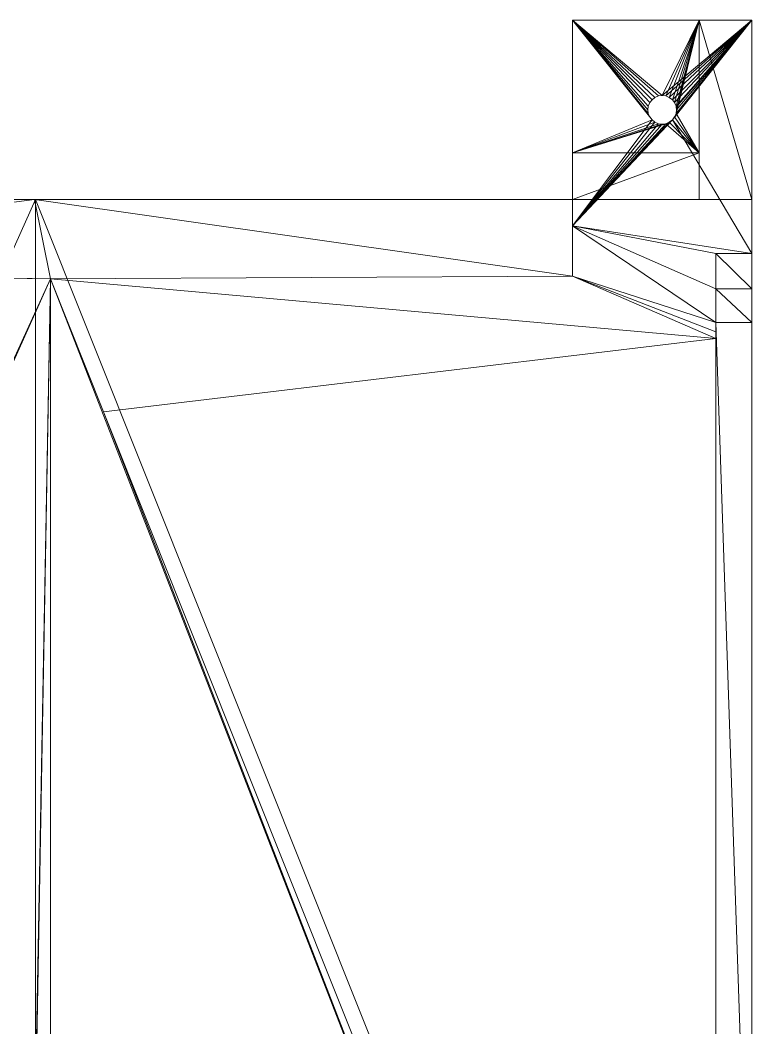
# Model space of a CAD drawing. Header units: millimetres. Extents: x -38752 to -34801, y 260924 to 263752.
# Drawn here: x -36337.8 to -36235.8, y 263231.3 to 263371.8 of the extents above; entities that cross this region are included whole.
import ezdxf

# ---------------------------------------------------------------- set-up
doc = ezdxf.new("R2010")
doc.units = ezdxf.units.MM
doc.layers.add('0.09', color=1, linetype='Continuous', lineweight=9)

msp = doc.modelspace()

# ---------------------------------------------------------------- meshes
at = {"layer": '0.09'}
mesh = msp.add_polyface(dxfattribs=at)
corners = [(-36409.12, 263346.76, 33.49), (-36410.53, 263346.76, 32.07), (-36339.21, 263346.76, 103.39), (-36335.67, 263096.78, 106.93), (-36435.53, 263123.78, 7.07), (-36435.53, 263096.78, 7.07), (-36335.67, 263346.76, 106.93), (-36424.38, 263350.36, 18.22), (-36435.53, 263371.76, 7.07)]
mesh.append_faces([[corners[k] for k in face] for face in [(3, 4, 5), (4, 7, 8)]], dxfattribs={"vtx0": -1})
mesh.append_faces([[corners[k] for k in face] for face in [(4, 6, 1)]], dxfattribs={"vtx0": -1, "vtx1": -1, "vtx2": -1})
mesh.append_faces([[corners[k] for k in face] for face in [(4, 3, 6), (4, 1, 7), (1, 6, 2)]], dxfattribs={"vtx0": -1, "vtx2": -1})
mesh.append_faces([[corners[k] for k in face] for face in [(0, 1, 2)]], dxfattribs={"vtx1": -1})
mesh = msp.add_polyface(dxfattribs=at)
corners = [(-36243.17, 263371.76, 7.07), (-36260.82, 263371.76, 2.07), (-36260.82, 263371.76, 7.07), (-36243.17, 263371.76, 6.07), (-36235.82, 263371.76, 2.07), (-36235.82, 263371.76, 6.07)]
mesh.append_faces([[corners[k] for k in face] for face in [(0, 1, 2), (4, 3, 5)]], dxfattribs={"vtx0": -1})
mesh.append_faces([[corners[k] for k in face] for face in [(1, 3, 4)]], dxfattribs={"vtx0": -1, "vtx1": -1})
mesh.append_faces([[corners[k] for k in face] for face in [(1, 0, 3)]], dxfattribs={"vtx0": -1, "vtx2": -1})
mesh = msp.add_polyface(dxfattribs=at)
corners = [(-36260.82, 263371.76, 2.07), (-36260.82, 263353.26, 7.07), (-36260.82, 263371.76, 7.07), (-36260.82, 263346.76, 24.72), (-36260.82, 263343.06, 2.07), (-36260.82, 263336.05, 29)]
mesh.append_faces([[corners[k] for k in face] for face in [(0, 1, 2), (3, 4, 5)]], dxfattribs={"vtx0": -1})
mesh.append_faces([[corners[k] for k in face] for face in [(4, 1, 0)]], dxfattribs={"vtx0": -1, "vtx1": -1})
mesh.append_faces([[corners[k] for k in face] for face in [(4, 3, 1)]], dxfattribs={"vtx0": -1, "vtx2": -1})
mesh = msp.add_polyface(dxfattribs=at)
corners = [(-36243.17, 263353.26, 7.07), (-36247.8, 263357.32, 7.07), (-36260.82, 263353.26, 7.07), (-36247.32, 263357.52, 7.07), (-36246.9, 263357.84, 7.07), (-36246.59, 263358.26, 7.07), (-36246.39, 263358.74, 7.07), (-36243.17, 263371.76, 7.07), (-36248.32, 263357.26, 7.07), (-36246.32, 263359.26, 7.07), (-36246.39, 263359.77, 7.07), (-36246.59, 263360.26, 7.07), (-36246.9, 263360.67, 7.07), (-36247.32, 263360.99, 7.07), (-36247.8, 263361.19, 7.07), (-36248.32, 263361.26, 7.07), (-36260.82, 263371.76, 7.07), (-36249.73, 263357.84, 7.07), (-36249.32, 263357.52, 7.07), (-36248.84, 263357.32, 7.07), (-36250.05, 263358.26, 7.07), (-36250.25, 263358.74, 7.07), (-36250.32, 263359.26, 7.07), (-36250.25, 263359.77, 7.07), (-36250.05, 263360.26, 7.07), (-36249.73, 263360.67, 7.07), (-36249.32, 263360.99, 7.07), (-36248.84, 263361.19, 7.07)]
mesh.append_faces([[corners[k] for k in face] for face in [(0, 1, 2), (1, 0, 3), (3, 0, 4), (4, 0, 5), (5, 0, 6), (6, 7, 9), (9, 7, 10), (10, 7, 11), (11, 7, 12), (12, 7, 13), (13, 7, 14), (14, 7, 15), (2, 17, 16), (17, 2, 18), (18, 2, 19), (19, 2, 8)]], dxfattribs={"vtx0": -1, "vtx1": -1})
mesh.append_faces([[corners[k] for k in face] for face in [(6, 0, 7), (2, 1, 8), (15, 7, 16), (16, 17, 20), (16, 20, 21), (16, 21, 22), (16, 22, 23), (16, 23, 24), (16, 24, 25), (16, 25, 26), (16, 26, 27), (16, 27, 15)]], dxfattribs={"vtx0": -1, "vtx2": -1})
mesh = msp.add_polyface(dxfattribs=at)
corners = [(-36260.82, 263343.06, 2.07), (-36248.84, 263357.32, 2.07), (-36248.32, 263357.26, 2.07), (-36249.32, 263357.52, 2.07), (-36249.73, 263357.84, 2.07), (-36260.82, 263371.76, 2.07), (-36248.44, 263357.27, 2.07), (-36250.05, 263358.26, 2.07), (-36250.25, 263358.74, 2.07), (-36250.32, 263359.26, 2.07), (-36250.25, 263359.77, 2.07), (-36250.05, 263360.26, 2.07), (-36249.73, 263360.67, 2.07), (-36249.32, 263360.99, 2.07), (-36248.84, 263361.19, 2.07), (-36248.32, 263361.26, 2.07), (-36235.82, 263339.24, 2.07), (-36240.82, 263339.24, 2.07), (-36246.9, 263357.84, 2.07), (-36235.82, 263371.76, 2.07), (-36247.32, 263357.52, 2.07), (-36247.8, 263357.32, 2.07), (-36246.59, 263358.26, 2.07), (-36246.39, 263358.74, 2.07), (-36246.32, 263359.26, 2.07), (-36246.37, 263359.64, 2.07), (-36246.39, 263359.77, 2.07), (-36246.59, 263360.26, 2.07), (-36246.9, 263360.67, 2.07), (-36247.32, 263360.99, 2.07), (-36247.8, 263361.19, 2.07)]
mesh.append_faces([[corners[k] for k in face] for face in [(2, 1, 6), (0, 16, 17)]], dxfattribs={"vtx0": -1})
mesh.append_faces([[corners[k] for k in face] for face in [(1, 0, 3), (3, 0, 4), (4, 5, 7), (7, 5, 8), (8, 5, 9), (9, 5, 10), (10, 5, 11), (11, 5, 12), (12, 5, 13), (13, 5, 14), (14, 5, 15), (16, 18, 19), (18, 0, 20), (20, 0, 21), (21, 0, 2), (19, 15, 5)]], dxfattribs={"vtx0": -1, "vtx1": -1})
mesh.append_faces([[corners[k] for k in face] for face in [(0, 1, 2), (16, 0, 18)]], dxfattribs={"vtx0": -1, "vtx1": -1, "vtx2": -1})
mesh.append_faces([[corners[k] for k in face] for face in [(4, 0, 5), (19, 18, 22), (19, 22, 23), (19, 23, 24), (19, 24, 25), (19, 25, 26), (19, 26, 27), (19, 27, 28), (19, 28, 29), (19, 29, 30), (19, 30, 15)]], dxfattribs={"vtx0": -1, "vtx2": -1})
mesh = msp.add_polyface(dxfattribs=at)
corners = [(-36235.82, 263346.76, 6.07), (-36243.17, 263371.76, 6.07), (-36243.17, 263346.76, 6.07), (-36235.82, 263371.76, 6.07)]
mesh.append_faces([[corners[k] for k in face] for face in [(0, 1, 2), (1, 0, 3)]], dxfattribs={"vtx0": -1})
mesh = msp.add_polyface(dxfattribs=at)
corners = [(-36243.17, 263353.26, 7.07), (-36243.17, 263371.76, 6.07), (-36243.17, 263371.76, 7.07), (-36243.17, 263346.76, 7.07), (-36243.17, 263346.76, 6.07)]
mesh.append_faces([[corners[k] for k in face] for face in [(0, 1, 2), (1, 3, 4)]], dxfattribs={"vtx0": -1})
mesh.append_faces([[corners[k] for k in face] for face in [(1, 0, 3)]], dxfattribs={"vtx0": -1, "vtx2": -1})
mesh = msp.add_polyface(dxfattribs=at)
corners = [(-36235.82, 263140.12, 84.61), (-36235.82, 263148.81, 77.87), (-36235.82, 263149.33, 77.94), (-36235.82, 263140.12, 75.94), (-36235.82, 263148.33, 77.67), (-36235.82, 263147.91, 77.35), (-36235.82, 263147.6, 76.94), (-36235.82, 263147.49, 76.67), (-36235.82, 263147.4, 76.45), (-36235.82, 263147.33, 75.94), (-36235.82, 263147.4, 75.42), (-36235.82, 263140.14, 74.61), (-36235.82, 263147.42, 75.36), (-36235.82, 263147.6, 74.94), (-36235.82, 263147.91, 74.52), (-36235.82, 263140.79, 72.27), (-36235.82, 263148.33, 74.2), (-36235.82, 263148.81, 74), (-36235.82, 263149.33, 73.94), (-36235.82, 263142.03, 70.19), (-36235.82, 263163.96, 72.09), (-36235.82, 263163.45, 72.02), (-36235.82, 263162.96, 71.82), (-36235.82, 263162.55, 71.5), (-36235.82, 263162.23, 71.09), (-36235.82, 263162.12, 70.82), (-36235.82, 263162.03, 70.61), (-36235.82, 263161.96, 70.09), (-36235.82, 263143.77, 68.5), (-36235.82, 263162.03, 69.57), (-36235.82, 263162.05, 69.52), (-36235.82, 263162.23, 69.09), (-36235.82, 263162.55, 68.67), (-36235.82, 263162.96, 68.36), (-36235.82, 263145.88, 67.31), (-36235.82, 263163.45, 68.16), (-36235.82, 263163.96, 68.09), (-36235.82, 263173.82, 65.1), (-36235.82, 263174.59, 65.13), (-36235.82, 263173.05, 65), (-36235.82, 263172.29, 64.83), (-36235.82, 263160.52, 61.46), (-36235.82, 263171.56, 64.6), (-36235.82, 263169.71, 62.79), (-36235.82, 263167.63, 61.55), (-36235.82, 263165.29, 60.9), (-36235.82, 263162.87, 60.87), (-36235.82, 263096.78, 101.93), (-36235.82, 263346.76, 7.07), (-36235.82, 263096.78, 106.93), (-36235.82, 263149.85, 77.87), (-36235.82, 263150.33, 77.67), (-36235.82, 263150.74, 77.35), (-36235.82, 263151.06, 76.94), (-36235.82, 263164.48, 72.02), (-36235.82, 263151.24, 76.51), (-36235.82, 263151.26, 76.45), (-36235.82, 263151.33, 75.94), (-36235.82, 263151.26, 75.42), (-36235.82, 263151.17, 75.2), (-36235.82, 263151.06, 74.94), (-36235.82, 263150.74, 74.52), (-36235.82, 263150.33, 74.2), (-36235.82, 263149.85, 74), (-36235.82, 263164.96, 71.82), (-36235.82, 263165.38, 71.5), (-36235.82, 263165.7, 71.09), (-36235.82, 263165.87, 70.66), (-36235.82, 263165.9, 70.61), (-36235.82, 263165.96, 70.09), (-36235.82, 263165.9, 69.57), (-36235.82, 263165.81, 69.35), (-36235.82, 263165.7, 69.09), (-36235.82, 263176.88, 64.79), (-36235.82, 263165.38, 68.67), (-36235.82, 263164.96, 68.36), (-36235.82, 263164.48, 68.16), (-36235.82, 263176.13, 64.97), (-36235.82, 263175.36, 65.09), (-36235.82, 263177.61, 64.53), (-36235.82, 263181.35, 63.11), (-36235.82, 263182.08, 62.85), (-36235.82, 263329.6, 3.93), (-36235.82, 263346.76, 6.07), (-36235.82, 263371.76, 2.07), (-36235.82, 263371.76, 6.07), (-36235.82, 263334.32, 2.51), (-36235.82, 263339.24, 2.07)]
mesh.append_faces([[corners[k] for k in face] for face in [(45, 41, 46), (47, 48, 49), (83, 84, 85), (84, 86, 87)]], dxfattribs={"vtx0": -1})
mesh.append_faces([[corners[k] for k in face] for face in [(1, 3, 4), (4, 3, 5), (5, 3, 6), (6, 3, 7), (7, 3, 8), (8, 3, 9), (9, 3, 10), (10, 11, 12), (12, 11, 13), (13, 11, 14), (14, 15, 16), (16, 15, 17), (17, 15, 18), (19, 20, 15), (20, 19, 21), (21, 19, 22), (22, 19, 23), (23, 19, 24), (24, 19, 25), (25, 19, 26), (26, 19, 27), (27, 28, 29), (29, 28, 30), (30, 28, 31), (31, 28, 32), (32, 28, 33), (33, 34, 35), (35, 34, 36), (37, 34, 39), (39, 34, 40), (40, 41, 42), (42, 41, 43), (43, 41, 44), (44, 41, 45), (50, 0, 2), (54, 63, 20), (73, 36, 77), (77, 36, 78), (78, 34, 38), (48, 82, 83)]], dxfattribs={"vtx0": -1, "vtx1": -1})
mesh.append_faces([[corners[k] for k in face] for face in [(48, 0, 50), (48, 53, 54), (20, 18, 15), (48, 72, 73), (78, 36, 34), (84, 83, 82)]], dxfattribs={"vtx0": -1, "vtx1": -1, "vtx2": -1})
mesh.append_faces([[corners[k] for k in face] for face in [(0, 1, 2), (1, 0, 3), (10, 3, 11), (14, 11, 15), (27, 19, 28), (33, 28, 34), (34, 37, 38), (40, 34, 41), (48, 47, 0), (48, 50, 51), (48, 51, 52), (48, 52, 53), (54, 53, 55), (54, 55, 56), (54, 56, 57), (54, 57, 58), (54, 58, 59), (54, 59, 60), (54, 60, 61), (54, 61, 62), (54, 62, 63), (20, 63, 18), (48, 54, 64), (48, 64, 65), (48, 65, 66), (48, 66, 67), (48, 67, 68), (48, 68, 69), (48, 69, 70), (48, 70, 71), (48, 71, 72), (73, 72, 74), (73, 74, 75), (73, 75, 76), (73, 76, 36), (48, 73, 79), (48, 79, 80), (48, 80, 81), (48, 81, 82), (84, 82, 86)]], dxfattribs={"vtx0": -1, "vtx2": -1})
mesh = msp.add_polyface(dxfattribs=at)
corners = [(-36249.32, 263360.99, 2.07), (-36248.84, 263361.19, 7.07), (-36249.32, 263360.99, 7.07), (-36248.84, 263361.19, 2.07)]
mesh.append_faces([[corners[k] for k in face] for face in [(0, 1, 2), (1, 0, 3)]], dxfattribs={"vtx0": -1})
mesh = msp.add_polyface(dxfattribs=at)
corners = [(-36248.84, 263361.19, 2.07), (-36248.32, 263361.26, 7.07), (-36248.84, 263361.19, 7.07), (-36248.32, 263361.26, 2.07)]
mesh.append_faces([[corners[k] for k in face] for face in [(0, 1, 2), (1, 0, 3)]], dxfattribs={"vtx0": -1})
mesh = msp.add_polyface(dxfattribs=at)
corners = [(-36248.32, 263361.26, 2.07), (-36247.8, 263361.19, 7.07), (-36248.32, 263361.26, 7.07), (-36247.8, 263361.19, 2.07)]
mesh.append_faces([[corners[k] for k in face] for face in [(0, 1, 2), (1, 0, 3)]], dxfattribs={"vtx0": -1})
mesh = msp.add_polyface(dxfattribs=at)
corners = [(-36247.8, 263361.19, 2.07), (-36247.32, 263360.99, 7.07), (-36247.8, 263361.19, 7.07), (-36247.32, 263360.99, 2.07)]
mesh.append_faces([[corners[k] for k in face] for face in [(0, 1, 2), (1, 0, 3)]], dxfattribs={"vtx0": -1})
mesh = msp.add_polyface(dxfattribs=at)
corners = [(-36250.32, 263359.26, 2.07), (-36250.25, 263359.77, 7.07), (-36250.32, 263359.26, 7.07), (-36250.25, 263359.77, 2.07)]
mesh.append_faces([[corners[k] for k in face] for face in [(0, 1, 2), (1, 0, 3)]], dxfattribs={"vtx0": -1})
mesh = msp.add_polyface(dxfattribs=at)
corners = [(-36250.25, 263359.77, 7.07), (-36250.05, 263360.26, 2.07), (-36250.05, 263360.26, 7.07), (-36250.25, 263359.77, 2.07)]
mesh.append_faces([[corners[k] for k in face] for face in [(0, 1, 2), (1, 0, 3)]], dxfattribs={"vtx0": -1})
mesh = msp.add_polyface(dxfattribs=at)
corners = [(-36250.05, 263360.26, 7.07), (-36249.73, 263360.67, 2.07), (-36249.73, 263360.67, 7.07), (-36250.05, 263360.26, 2.07)]
mesh.append_faces([[corners[k] for k in face] for face in [(0, 1, 2), (1, 0, 3)]], dxfattribs={"vtx0": -1})
mesh = msp.add_polyface(dxfattribs=at)
corners = [(-36249.32, 263360.99, 2.07), (-36249.73, 263360.67, 7.07), (-36249.73, 263360.67, 2.07), (-36249.32, 263360.99, 7.07)]
mesh.append_faces([[corners[k] for k in face] for face in [(0, 1, 2), (1, 0, 3)]], dxfattribs={"vtx0": -1})
mesh = msp.add_polyface(dxfattribs=at)
corners = [(-36247.32, 263360.99, 2.07), (-36246.9, 263360.67, 7.07), (-36247.32, 263360.99, 7.07), (-36246.9, 263360.67, 2.07)]
mesh.append_faces([[corners[k] for k in face] for face in [(0, 1, 2), (1, 0, 3)]], dxfattribs={"vtx0": -1})
mesh = msp.add_polyface(dxfattribs=at)
corners = [(-36246.9, 263360.67, 7.07), (-36246.59, 263360.26, 2.07), (-36246.59, 263360.26, 7.07), (-36246.9, 263360.67, 2.07)]
mesh.append_faces([[corners[k] for k in face] for face in [(0, 1, 2), (1, 0, 3)]], dxfattribs={"vtx0": -1})
mesh = msp.add_polyface(dxfattribs=at)
corners = [(-36246.59, 263360.26, 2.07), (-36246.39, 263359.77, 7.07), (-36246.59, 263360.26, 7.07), (-36246.39, 263359.77, 2.07)]
mesh.append_faces([[corners[k] for k in face] for face in [(0, 1, 2), (1, 0, 3)]], dxfattribs={"vtx0": -1})
mesh = msp.add_polyface(dxfattribs=at)
corners = [(-36246.39, 263359.77, 2.07), (-36246.32, 263359.26, 7.07), (-36246.39, 263359.77, 7.07), (-36246.37, 263359.64, 2.07), (-36246.32, 263359.26, 2.07)]
mesh.append_faces([[corners[k] for k in face] for face in [(0, 1, 2)]], dxfattribs={"vtx0": -1})
mesh.append_faces([[corners[k] for k in face] for face in [(1, 0, 3)]], dxfattribs={"vtx0": -1, "vtx2": -1})
mesh.append_faces([[corners[k] for k in face] for face in [(4, 1, 3)]], dxfattribs={"vtx1": -1})
mesh = msp.add_polyface(dxfattribs=at)
corners = [(-36250.25, 263358.74, 7.07), (-36250.32, 263359.26, 2.07), (-36250.32, 263359.26, 7.07), (-36250.25, 263358.74, 2.07)]
mesh.append_faces([[corners[k] for k in face] for face in [(0, 1, 2), (1, 0, 3)]], dxfattribs={"vtx0": -1})
mesh = msp.add_polyface(dxfattribs=at)
corners = [(-36250.05, 263358.26, 7.07), (-36250.25, 263358.74, 2.07), (-36250.25, 263358.74, 7.07), (-36250.05, 263358.26, 2.07)]
mesh.append_faces([[corners[k] for k in face] for face in [(0, 1, 2), (1, 0, 3)]], dxfattribs={"vtx0": -1})
mesh = msp.add_polyface(dxfattribs=at)
corners = [(-36246.39, 263358.74, 2.07), (-36246.59, 263358.26, 7.07), (-36246.39, 263358.74, 7.07), (-36246.59, 263358.26, 2.07)]
mesh.append_faces([[corners[k] for k in face] for face in [(0, 1, 2), (1, 0, 3)]], dxfattribs={"vtx0": -1})
mesh = msp.add_polyface(dxfattribs=at)
corners = [(-36246.32, 263359.26, 7.07), (-36246.39, 263358.74, 2.07), (-36246.39, 263358.74, 7.07), (-36246.32, 263359.26, 2.07)]
mesh.append_faces([[corners[k] for k in face] for face in [(0, 1, 2), (1, 0, 3)]], dxfattribs={"vtx0": -1})
mesh = msp.add_polyface(dxfattribs=at)
corners = [(-36249.73, 263357.84, 7.07), (-36250.05, 263358.26, 2.07), (-36250.05, 263358.26, 7.07), (-36249.73, 263357.84, 2.07)]
mesh.append_faces([[corners[k] for k in face] for face in [(0, 1, 2), (1, 0, 3)]], dxfattribs={"vtx0": -1})
mesh = msp.add_polyface(dxfattribs=at)
corners = [(-36249.32, 263357.52, 7.07), (-36249.73, 263357.84, 2.07), (-36249.73, 263357.84, 7.07), (-36249.32, 263357.52, 2.07)]
mesh.append_faces([[corners[k] for k in face] for face in [(0, 1, 2), (1, 0, 3)]], dxfattribs={"vtx0": -1})
mesh = msp.add_polyface(dxfattribs=at)
corners = [(-36248.84, 263357.32, 7.07), (-36249.32, 263357.52, 2.07), (-36249.32, 263357.52, 7.07), (-36248.84, 263357.32, 2.07)]
mesh.append_faces([[corners[k] for k in face] for face in [(0, 1, 2), (1, 0, 3)]], dxfattribs={"vtx0": -1})
mesh = msp.add_polyface(dxfattribs=at)
corners = [(-36248.32, 263357.26, 7.07), (-36248.84, 263357.32, 2.07), (-36248.84, 263357.32, 7.07), (-36248.44, 263357.27, 2.07), (-36248.32, 263357.26, 2.07)]
mesh.append_faces([[corners[k] for k in face] for face in [(0, 1, 2), (3, 0, 4)]], dxfattribs={"vtx0": -1})
mesh.append_faces([[corners[k] for k in face] for face in [(1, 0, 3)]], dxfattribs={"vtx0": -1, "vtx1": -1})
mesh = msp.add_polyface(dxfattribs=at)
corners = [(-36247.8, 263357.32, 7.07), (-36248.32, 263357.26, 2.07), (-36248.32, 263357.26, 7.07), (-36247.8, 263357.32, 2.07)]
mesh.append_faces([[corners[k] for k in face] for face in [(0, 1, 2), (1, 0, 3)]], dxfattribs={"vtx0": -1})
mesh = msp.add_polyface(dxfattribs=at)
corners = [(-36247.32, 263357.52, 7.07), (-36247.8, 263357.32, 2.07), (-36247.8, 263357.32, 7.07), (-36247.32, 263357.52, 2.07)]
mesh.append_faces([[corners[k] for k in face] for face in [(0, 1, 2), (1, 0, 3)]], dxfattribs={"vtx0": -1})
mesh = msp.add_polyface(dxfattribs=at)
corners = [(-36246.9, 263357.84, 7.07), (-36247.32, 263357.52, 2.07), (-36247.32, 263357.52, 7.07), (-36246.9, 263357.84, 2.07)]
mesh.append_faces([[corners[k] for k in face] for face in [(0, 1, 2), (1, 0, 3)]], dxfattribs={"vtx0": -1})
mesh = msp.add_polyface(dxfattribs=at)
corners = [(-36246.59, 263358.26, 2.07), (-36246.9, 263357.84, 7.07), (-36246.59, 263358.26, 7.07), (-36246.9, 263357.84, 2.07)]
mesh.append_faces([[corners[k] for k in face] for face in [(0, 1, 2), (1, 0, 3)]], dxfattribs={"vtx0": -1})
mesh = msp.add_polyface(dxfattribs=at)
corners = [(-36243.17, 263353.26, 7.07), (-36260.82, 263346.76, 24.72), (-36243.17, 263346.76, 7.07)]
mesh.append_faces([[corners[k] for k in face] for face in [(0, 1, 2)]])
mesh = msp.add_polyface(dxfattribs=at)
corners = [(-36243.17, 263353.26, 7.07), (-36260.82, 263353.26, 7.07), (-36260.82, 263346.76, 24.72)]
mesh.append_faces([[corners[k] for k in face] for face in [(0, 1, 2)]])
mesh = msp.add_polyface(dxfattribs=at)
corners = [(-36428.46, 263123.78, 7.07), (-36406.51, 263096.78, 29.03), (-36428.46, 263096.78, 7.07), (-36406.51, 263103.78, 29.03), (-36337.85, 263103.78, 97.69), (-36337.85, 263096.78, 97.69), (-36333.6, 263335.69, 101.93), (-36333.6, 263096.78, 101.93), (-36430.53, 263123.78, 5), (-36430.53, 263337.09, 5), (-36410.53, 263337.09, 25), (-36335.81, 263346.76, 99.72), (-36410.53, 263346.76, 25)]
mesh.append_faces([[corners[k] for k in face] for face in [(0, 1, 2), (5, 6, 7), (11, 10, 12)]], dxfattribs={"vtx0": -1})
mesh.append_faces([[corners[k] for k in face] for face in [(1, 0, 3), (3, 0, 4)]], dxfattribs={"vtx0": -1, "vtx1": -1})
mesh.append_faces([[corners[k] for k in face] for face in [(6, 4, 0)]], dxfattribs={"vtx0": -1, "vtx1": -1, "vtx2": -1})
mesh.append_faces([[corners[k] for k in face] for face in [(6, 5, 4), (6, 0, 8), (6, 8, 9), (6, 9, 10), (10, 11, 6)]], dxfattribs={"vtx0": -1, "vtx2": -1})
mesh = msp.add_polyface(dxfattribs=at)
corners = [(-36410.53, 263346.76, 32.07), (-36335.81, 263346.76, 99.72), (-36410.53, 263346.76, 25), (-36409.12, 263346.76, 33.49), (-36339.21, 263346.76, 103.39), (-36335.67, 263346.76, 106.93), (-36260.82, 263346.76, 24.72), (-36235.82, 263346.76, 7.07), (-36243.17, 263346.76, 7.07), (-36243.17, 263346.76, 6.07), (-36235.82, 263346.76, 6.07)]
mesh.append_faces([[corners[k] for k in face] for face in [(0, 1, 2), (9, 7, 10)]], dxfattribs={"vtx0": -1})
mesh.append_faces([[corners[k] for k in face] for face in [(1, 5, 6), (6, 7, 8), (8, 7, 9)]], dxfattribs={"vtx0": -1, "vtx1": -1})
mesh.append_faces([[corners[k] for k in face] for face in [(1, 0, 3), (1, 3, 4), (1, 4, 5), (6, 5, 7)]], dxfattribs={"vtx0": -1, "vtx2": -1})
mesh = msp.add_polyface(dxfattribs=at)
corners = [(-36326.19, 263317.14, 101.93), (-36240.82, 263327.38, 12.46), (-36240.82, 263103.42, 101.93), (-36333.6, 263335.69, 101.93), (-36260.82, 263336.05, 29), (-36335.81, 263346.76, 99.72), (-36260.82, 263346.76, 24.72)]
mesh.append_faces([[corners[k] for k in face] for face in [(0, 1, 2), (4, 5, 6)]], dxfattribs={"vtx0": -1})
mesh.append_faces([[corners[k] for k in face] for face in [(1, 3, 4)]], dxfattribs={"vtx0": -1, "vtx1": -1})
mesh.append_faces([[corners[k] for k in face] for face in [(1, 0, 3), (4, 3, 5)]], dxfattribs={"vtx0": -1, "vtx2": -1})
mesh = msp.add_polyface(dxfattribs=at)
corners = [(-36235.82, 263346.76, 7.07), (-36335.67, 263346.76, 106.93), (-36235.82, 263096.78, 106.93)]
mesh.append_faces([[corners[k] for k in face] for face in [(0, 1, 2)]])
mesh = msp.add_polyface(dxfattribs=at)
corners = [(-36335.67, 263346.76, 106.93), (-36335.67, 263096.78, 106.93), (-36235.82, 263096.78, 106.93)]
mesh.append_faces([[corners[k] for k in face] for face in [(0, 1, 2)]])
mesh = msp.add_polyface(dxfattribs=at)
corners = [(-36260.82, 263343.06, 2.07), (-36240.82, 263339.24, 2.07), (-36240.82, 263334.32, 2.51)]
mesh.append_faces([[corners[k] for k in face] for face in [(0, 1, 2)]])
mesh = msp.add_polyface(dxfattribs=at)
corners = [(-36260.82, 263343.06, 2.07), (-36240.82, 263334.32, 2.51), (-36240.82, 263329.6, 3.93)]
mesh.append_faces([[corners[k] for k in face] for face in [(0, 1, 2)]])
mesh = msp.add_polyface(dxfattribs=at)
corners = [(-36240.82, 263329.6, 3.93), (-36260.82, 263336.05, 29), (-36260.82, 263343.06, 2.07), (-36240.82, 263328.3, 8.93), (-36240.82, 263327.38, 12.46)]
mesh.append_faces([[corners[k] for k in face] for face in [(0, 1, 2)]], dxfattribs={"vtx0": -1})
mesh.append_faces([[corners[k] for k in face] for face in [(1, 0, 3)]], dxfattribs={"vtx0": -1, "vtx2": -1})
mesh.append_faces([[corners[k] for k in face] for face in [(4, 1, 3)]], dxfattribs={"vtx1": -1})
mesh = msp.add_polyface(dxfattribs=at)
corners = [(-36240.82, 263339.24, 2.07), (-36235.82, 263334.32, 2.51), (-36240.82, 263334.32, 2.51), (-36235.82, 263339.24, 2.07)]
mesh.append_faces([[corners[k] for k in face] for face in [(0, 1, 2), (1, 0, 3)]], dxfattribs={"vtx0": -1})
mesh = msp.add_polyface(dxfattribs=at)
corners = [(-36333.6, 263335.69, 101.93), (-36240.82, 263096.78, 101.93), (-36333.6, 263096.78, 101.93), (-36326.19, 263317.14, 101.93), (-36240.82, 263103.42, 101.93)]
mesh.append_faces([[corners[k] for k in face] for face in [(0, 1, 2), (1, 3, 4)]], dxfattribs={"vtx0": -1})
mesh.append_faces([[corners[k] for k in face] for face in [(1, 0, 3)]], dxfattribs={"vtx0": -1, "vtx2": -1})
mesh = msp.add_polyface(dxfattribs=at)
corners = [(-36240.82, 263334.32, 2.51), (-36235.82, 263329.6, 3.93), (-36240.82, 263329.6, 3.93), (-36235.82, 263334.32, 2.51)]
mesh.append_faces([[corners[k] for k in face] for face in [(0, 1, 2), (1, 0, 3)]], dxfattribs={"vtx0": -1})
mesh = msp.add_polyface(dxfattribs=at)
corners = [(-36240.82, 263329.6, 3.93), (-36235.82, 263182.08, 62.85), (-36240.82, 263182.08, 62.85), (-36235.82, 263329.6, 3.93)]
mesh.append_faces([[corners[k] for k in face] for face in [(0, 1, 2), (1, 0, 3)]], dxfattribs={"vtx0": -1})
mesh = msp.add_polyface(dxfattribs=at)
corners = [(-36240.82, 263163.96, 72.09), (-36240.82, 263142.03, 70.19), (-36240.82, 263140.79, 72.27), (-36240.82, 263163.45, 72.02), (-36240.82, 263162.96, 71.82), (-36240.82, 263162.55, 71.5), (-36240.82, 263162.23, 71.09), (-36240.82, 263162.12, 70.82), (-36240.82, 263162.03, 70.61), (-36240.82, 263161.96, 70.09), (-36240.82, 263143.77, 68.5), (-36240.82, 263162.03, 69.57), (-36240.82, 263162.05, 69.52), (-36240.82, 263162.23, 69.09), (-36240.82, 263162.55, 68.67), (-36240.82, 263162.96, 68.36), (-36240.82, 263145.88, 67.31), (-36240.82, 263163.45, 68.16), (-36240.82, 263163.96, 68.09), (-36240.82, 263140.12, 84.61), (-36240.82, 263148.81, 77.87), (-36240.82, 263140.12, 75.94), (-36240.82, 263149.33, 77.94), (-36240.82, 263148.33, 77.67), (-36240.82, 263147.91, 77.35), (-36240.82, 263147.6, 76.94), (-36240.82, 263147.49, 76.67), (-36240.82, 263147.4, 76.45), (-36240.82, 263147.33, 75.94), (-36240.82, 263147.4, 75.42), (-36240.82, 263140.14, 74.61), (-36240.82, 263147.42, 75.36), (-36240.82, 263147.6, 74.94), (-36240.82, 263147.91, 74.52), (-36240.82, 263148.33, 74.2), (-36240.82, 263148.81, 74), (-36240.82, 263149.33, 73.94), (-36240.82, 263327.38, 12.46), (-36240.82, 263096.78, 101.93), (-36240.82, 263103.42, 101.93), (-36240.82, 263149.85, 77.87), (-36240.82, 263150.33, 77.67), (-36240.82, 263150.74, 77.35), (-36240.82, 263151.06, 76.94), (-36240.82, 263164.48, 72.02), (-36240.82, 263151.24, 76.51), (-36240.82, 263151.26, 76.45), (-36240.82, 263151.33, 75.94), (-36240.82, 263151.26, 75.42), (-36240.82, 263151.17, 75.2), (-36240.82, 263151.06, 74.94), (-36240.82, 263150.74, 74.52), (-36240.82, 263150.33, 74.2), (-36240.82, 263149.85, 74), (-36240.82, 263164.96, 71.82), (-36240.82, 263165.38, 71.5), (-36240.82, 263165.7, 71.09), (-36240.82, 263165.87, 70.66), (-36240.82, 263165.9, 70.61), (-36240.82, 263165.96, 70.09), (-36240.82, 263165.9, 69.57), (-36240.82, 263165.81, 69.35), (-36240.82, 263165.7, 69.09), (-36240.82, 263177.61, 64.53), (-36240.82, 263176.88, 64.79), (-36240.82, 263165.38, 68.67), (-36240.82, 263164.96, 68.36), (-36240.82, 263164.48, 68.16), (-36240.82, 263176.13, 64.97), (-36240.82, 263175.36, 65.09), (-36240.82, 263174.59, 65.13), (-36240.82, 263181.35, 63.11), (-36240.82, 263182.08, 62.85), (-36240.82, 263329.6, 3.93), (-36240.82, 263328.3, 8.93), (-36240.82, 263172.29, 64.83), (-36240.82, 263160.52, 61.46), (-36240.82, 263173.05, 65), (-36240.82, 263173.82, 65.1), (-36240.82, 263171.56, 64.6), (-36240.82, 263169.71, 62.79), (-36240.82, 263167.63, 61.55), (-36240.82, 263165.29, 60.9), (-36240.82, 263162.87, 60.87)]
mesh.append_faces([[corners[k] for k in face] for face in [(37, 38, 39), (73, 37, 74), (76, 82, 83)]], dxfattribs={"vtx0": -1})
mesh.append_faces([[corners[k] for k in face] for face in [(1, 9, 10), (10, 15, 16), (19, 20, 21), (20, 19, 22), (21, 29, 30), (30, 33, 2), (38, 37, 19), (40, 37, 41), (41, 37, 42), (42, 37, 43), (43, 44, 45), (45, 44, 46), (46, 44, 47), (47, 44, 48), (48, 44, 49), (49, 44, 50), (50, 44, 51), (51, 44, 52), (52, 44, 53), (53, 0, 36), (44, 37, 54), (54, 37, 55), (55, 37, 56), (56, 37, 57), (57, 37, 58), (58, 37, 59), (59, 37, 60), (60, 37, 61), (61, 37, 62), (62, 64, 65), (65, 64, 66), (66, 64, 67), (67, 64, 18), (63, 37, 71), (71, 37, 72), (72, 37, 73), (16, 75, 76), (75, 16, 77), (77, 16, 78), (78, 16, 70)]], dxfattribs={"vtx0": -1, "vtx1": -1})
mesh.append_faces([[corners[k] for k in face] for face in [(19, 37, 40), (43, 37, 44), (36, 0, 2), (62, 37, 63), (18, 69, 16)]], dxfattribs={"vtx0": -1, "vtx1": -1, "vtx2": -1})
mesh.append_faces([[corners[k] for k in face] for face in [(0, 1, 2), (1, 0, 3), (1, 3, 4), (1, 4, 5), (1, 5, 6), (1, 6, 7), (1, 7, 8), (1, 8, 9), (10, 9, 11), (10, 11, 12), (10, 12, 13), (10, 13, 14), (10, 14, 15), (16, 15, 17), (16, 17, 18), (21, 20, 23), (21, 23, 24), (21, 24, 25), (21, 25, 26), (21, 26, 27), (21, 27, 28), (21, 28, 29), (30, 29, 31), (30, 31, 32), (30, 32, 33), (2, 33, 34), (2, 34, 35), (2, 35, 36), (19, 40, 22), (53, 44, 0), (62, 63, 64), (18, 64, 68), (18, 68, 69), (16, 69, 70), (76, 75, 79), (76, 79, 80), (76, 80, 81), (76, 81, 82)]], dxfattribs={"vtx0": -1, "vtx2": -1})

doc.saveas('drawing.dxf')
